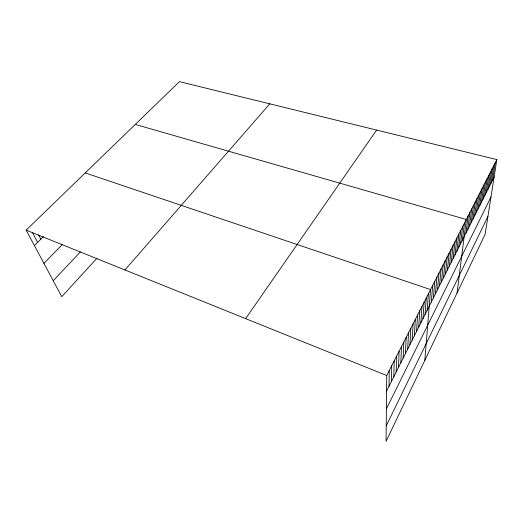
<?xml version="1.0" encoding="UTF-8"?>
<svg xmlns="http://www.w3.org/2000/svg" width="523" height="523" viewBox="0 0 523 523"><rect width="100%" height="100%" fill="white"/><g stroke="black" fill="none" stroke-linecap="round" stroke-linejoin="round"><path stroke-width="0.78" d="M496.85 159.607L386.726 375.521L386.072 441.347L485.122 234.337L496.85 159.607L179.441 81.653L26.15 230.14L61.753 296.685L97.036 258.179M389.014 386.288L389.243 370.585M391.433 381.476L391.734 365.701M393.826 376.704L394.205 360.863M396.199 371.984L396.643 356.078M398.546 367.309L399.062 351.338M400.873 362.674L401.455 346.644M403.174 358.085L403.828 341.996M405.456 353.541L406.175 337.394M407.718 349.044L408.496 332.837M409.96 344.579L410.797 328.326M412.176 340.166L413.078 323.855M414.373 335.786L415.334 319.429M416.55 331.451L417.576 315.042M418.707 327.15L419.786 310.695M420.845 322.894L421.983 306.393M422.97 318.677L424.16 302.131M425.068 314.5L426.31 297.907M427.147 310.355L428.442 293.73M424.82 360.36L430.56 289.585L85.223 172.917M431.298 302.078L432.704 285.375M433.371 297.953L434.829 281.211M435.43 293.861L436.934 277.079M437.463 289.807L439.019 272.993M439.483 285.787L441.085 268.94M441.484 281.805L443.131 264.926M443.465 277.857L445.165 260.944M445.426 273.947L447.172 257.002M447.374 270.071L449.165 253.099M449.303 266.227L451.14 249.229M451.218 262.415L453.095 245.392M453.114 258.643L455.036 241.593M454.997 254.897L456.952 237.828M456.86 251.184L458.861 234.095M458.704 247.51L460.743 230.395M460.534 243.862L462.62 226.727M462.352 240.247L464.47 223.092M457.082 292.939L466.307 219.483L135.28 124.428M465.934 233.101L468.131 215.914M467.706 229.577L469.935 212.371M469.464 226.086L471.726 208.86M471.203 222.621L473.505 205.376M472.929 219.183L475.263 201.93M474.642 215.77L477.009 198.505M476.335 212.39L478.741 195.112M478.022 209.043L480.454 191.751M479.689 205.716L482.16 188.411M481.35 202.414L483.847 185.103M482.99 199.145L485.521 181.827M484.618 195.903L487.175 178.572M486.233 192.68L488.822 175.342M487.841 189.489L490.456 172.145M489.43 186.325L492.071 168.968M491.005 183.181L493.679 165.824M492.574 180.062L495.268 162.699M386.222 425.931L487.926 216.45M386.392 408.901L490.986 196.975M386.575 391.152L494.124 176.97M245.627 318.631L376.625 130.077M124.938 269.966L269.79 103.842M53.222 280.733L80.379 251.916M43.939 263.383L62.172 244.633M34.413 245.581L43.468 236.566M26.15 230.14L386.726 375.521M32.439 232.539L37.63 242.378M38.63 234.977L40.827 239.194"/></g></svg>
